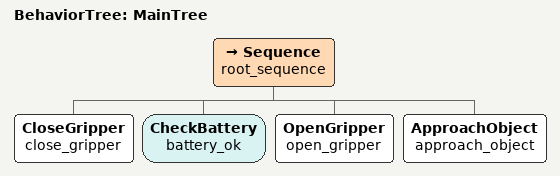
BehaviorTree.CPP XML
<root BTCPP_format="4" >

  <BehaviorTree ID="MainTree">
    <Sequence name="root_sequence">
      <CloseGripper   name="close_gripper"/>
      <CheckBattery   name="battery_ok"/>
      <OpenGripper    name="open_gripper"/>
      <ApproachObject name="approach_object"/>
    </Sequence>
  </BehaviorTree>

</root>
